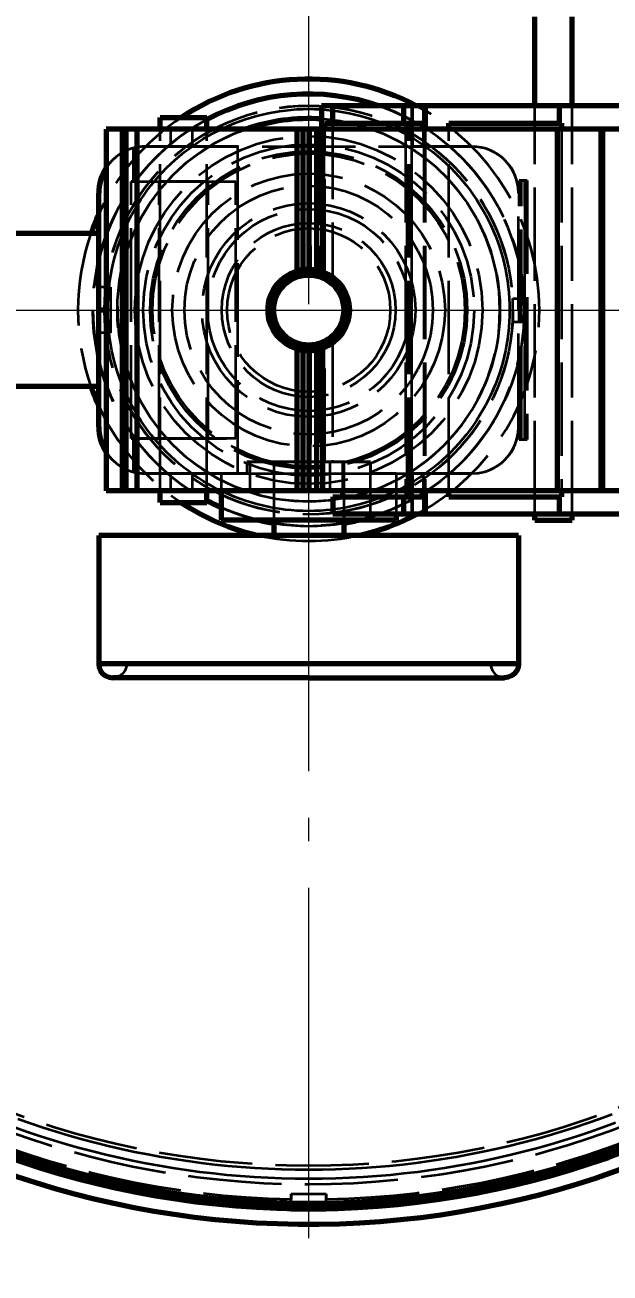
# Model space of a CAD drawing. Header units: millimetres. Extents: x 0 to 2382, y 0 to 420.
# Drawn here: x 147 to 172.1, y 53.1 to 106.5 of the extents above; entities that cross this region are included whole.
import ezdxf

# ---------------------------------------------------------------- set-up
doc = ezdxf.new("R2010")
doc.units = ezdxf.units.MM
doc.linetypes.add('IRAM-E-TRAZOS', pattern=[5, 4, -1])
doc.linetypes.add('IRAM-F-TRAZO-PUNTO', pattern=[20, 15, -2, 1, -2])
for name, color, linetype, lineweight in [('01-VISIBLE', 7, 'CONTINUOUS', 70), ('02-OCULTA', 4, 'IRAM-E-TRAZOS', 35), ('03-EJE', 1, 'IRAM-F-TRAZO-PUNTO', 18), ('04-COTA', 3, 'CONTINUOUS', 18)]:
    doc.layers.add(name, color=color, linetype=linetype, lineweight=lineweight)
doc.styles.add('ISO3098', font='isocpeur.ttf')
doc.dimstyles.new('FLAMA-IRAM', dxfattribs={"dimtxt": 3.5, "dimasz": 3.5, "dimexe": 2, "dimexo": 1.5, "dimgap": 1, "dimtad": 1, "dimdec": 1, "dimtxsty": 'ISO3098', "dimblk": 'IRAM_FLECHA', "dimblk1": 'IRAM_FLECHA', "dimblk2": 'IRAM_FLECHA', "dimcen": 2.5, "dimclrd": 256, "dimclre": 256, "dimclrt": 256, "dimazin": 3, "dimtfac": 1, "dimtmove": 0, "dimatfit": 3, "dimlwd": 18, "dimlwe": 18})

# ---------------------------------------------------------------- blocks, each defined once
blk = doc.blocks.new('IRAM_FLECHA')
blk.add_solid([(0, 0), (-1, 0.125), (-1, -0.125)])

msp = doc.modelspace()

# ---------------------------------------------------------------- linework, layer by layer
at = {"layer": '01-VISIBLE'}
for p, q in [((168.872, 103.073), (168.872, 106.876)), ((170.472, 103.073), (170.472, 106.876)), ((160.187, 103.073), (159.722, 103.073)), ((159.722, 103.073), (159.722, 102.073)), ((160.187, 103.073), (160.187, 102.323)), ((163.237, 103.073), (160.187, 103.073)), ((163.237, 103.073), (163.237, 102.323)), ((164.167, 103.073), (163.237, 103.073)), ((169.927, 103.073), (164.167, 103.073)), ((164.167, 103.073), (164.167, 102.073)), ((169.927, 102.323), (169.927, 103.073)), ((175.342, 103.073), (169.927, 103.073)), ((152.807, 102.073), (152.807, 102.573)), ((154.807, 102.073), (154.807, 102.573)), ((159.862, 102.073), (159.862, 102.323)), ((159.862, 102.323), (160.187, 102.323)), ((160.187, 102.323), (163.237, 102.323)), ((163.237, 102.323), (164.105, 102.323)), ((163.394, 102.073), (163.394, 102.323)), ((163.424, 102.073), (163.424, 102.323)), ((163.453, 102.073), (163.453, 102.323)), ((163.48, 102.073), (163.48, 102.323)), ((163.505, 102.073), (163.505, 102.323)), ((164.105, 102.323), (164.105, 102.073)), ((165.181, 102.073), (165.181, 102.323)), ((165.181, 102.323), (169.927, 102.323)), ((169.927, 102.323), (170.01, 102.323)), ((170.01, 102.323), (170.01, 102.073)), ((151.172, 102.073), (150.492, 102.073)), ((150.492, 102.073), (150.492, 86.573)), ((151.342, 102.073), (151.172, 102.073)), ((151.172, 102.073), (151.172, 86.573)), ((151.807, 102.073), (151.342, 102.073)), ((151.342, 102.073), (151.342, 86.573)), ((158.662, 102.073), (151.807, 102.073)), ((151.807, 102.073), (151.807, 86.573)), ((158.917, 102.073), (158.662, 102.073)), ((158.662, 102.073), (158.662, 95.997)), ((159.172, 102.073), (158.917, 102.073)), ((158.917, 102.073), (158.917, 96.054)), ((159.512, 102.073), (159.172, 102.073)), ((159.172, 102.073), (159.172, 96.073)), ((159.767, 102.073), (159.512, 102.073)), ((159.512, 102.073), (159.512, 96.039)), ((169.842, 102.073), (159.767, 102.073)), ((159.767, 102.073), (159.767, 95.968)), ((169.842, 86.573), (169.842, 102.073)), ((171.702, 102.073), (169.842, 102.073)), ((171.702, 86.573), (171.702, 102.073)), ((171.787, 102.073), (171.702, 102.073)), ((177.882, 102.073), (171.787, 102.073)), ((171.787, 86.573), (171.787, 102.073)), ((150.172, 94.322), (150.172, 99.323)), ((150.172, 97.598), (146.222, 97.598)), ((150.172, 89.323), (150.172, 94.322)), ((150.492, 94.322), (150.172, 94.322)), ((158.662, 92.648), (158.662, 86.573)), ((158.917, 92.591), (158.917, 86.573)), ((159.172, 92.573), (159.172, 86.573)), ((159.512, 92.606), (159.512, 86.573)), ((159.767, 92.677), (159.767, 86.573)), ((150.172, 91.047), (146.222, 91.047)), ((151.172, 86.573), (150.492, 86.573)), ((151.342, 86.573), (151.172, 86.573)), ((151.807, 86.573), (151.342, 86.573)), ((158.662, 86.573), (151.807, 86.573)), ((152.807, 86.073), (152.807, 86.573)), ((154.807, 86.073), (154.807, 86.573)), ((155.422, 86.573), (155.422, 85.323)), ((158.917, 86.573), (158.662, 86.573)), ((159.172, 86.573), (158.917, 86.573)), ((159.512, 86.573), (159.172, 86.573)), ((159.767, 86.573), (159.512, 86.573)), ((169.842, 86.573), (159.767, 86.573)), ((160.206, 86.323), (163.237, 86.323)), ((160.206, 86.323), (160.206, 85.573)), ((160.617, 86.573), (160.617, 86.323)), ((163.237, 86.323), (164.105, 86.323)), ((163.237, 86.323), (163.237, 85.573)), ((163.394, 86.323), (163.394, 86.573)), ((163.424, 86.323), (163.424, 86.573)), ((163.453, 86.323), (163.453, 86.573)), ((163.48, 86.323), (163.48, 86.573)), ((163.505, 86.323), (163.505, 86.573)), ((164.105, 86.573), (164.105, 86.323)), ((164.167, 86.573), (164.167, 85.573)), ((165.181, 86.323), (165.181, 86.573)), ((165.181, 86.323), (169.927, 86.323)), ((171.702, 86.573), (169.842, 86.573)), ((169.927, 85.573), (169.927, 86.323)), ((169.927, 86.323), (170.01, 86.323)), ((170.01, 86.573), (170.01, 86.323)), ((171.787, 86.573), (171.702, 86.573)), ((177.882, 86.573), (171.787, 86.573)), ((163.237, 85.573), (160.206, 85.573)), ((162.922, 85.573), (162.922, 85.323)), ((164.167, 85.573), (163.237, 85.573)), ((169.927, 85.573), (164.167, 85.573)), ((168.872, 85.323), (168.872, 85.573)), ((175.342, 85.573), (169.927, 85.573)), ((170.472, 85.323), (170.472, 85.573)), ((157.672, 85.323), (157.672, 84.672)), ((160.672, 85.323), (160.672, 84.672)), ((150.172, 84.672), (150.172, 79.172)), ((168.172, 84.672), (168.172, 79.172)), ((158.422, 55.833), (158.422, 55.84)), ((158.422, 55.833), (159.922, 55.833)), ((159.922, 55.833), (159.922, 55.84))]:
    msp.add_line(p, q, dxfattribs=at)
for points in [[(152.807, 102.573), (152.973, 102.573), (153.14, 102.573), (153.307, 102.573), (153.473, 102.573), (153.64, 102.573), (153.807, 102.573)], [(153.807, 102.573), (153.973, 102.573), (154.14, 102.573), (154.307, 102.573), (154.473, 102.573), (154.64, 102.573), (154.807, 102.573)], [(158.662, 92.648), (158.419, 92.747), (158.193, 92.88), (157.989, 93.042), (157.81, 93.233), (157.66, 93.447), (157.545, 93.682), (157.471, 93.933), (157.434, 94.192), (157.434, 94.453), (157.471, 94.712), (157.545, 94.963), (157.66, 95.198), (157.81, 95.412), (157.989, 95.603), (158.193, 95.765), (158.419, 95.898), (158.662, 95.997)], [(158.917, 96.054), (158.959, 96.06), (159.001, 96.064), (159.044, 96.068), (159.086, 96.07), (159.129, 96.072), (159.172, 96.073)], [(159.172, 96.073), (159.229, 96.072), (159.286, 96.069), (159.342, 96.064), (159.399, 96.058), (159.456, 96.049), (159.512, 96.039)], [(159.512, 96.039), (159.555, 96.03), (159.598, 96.02), (159.641, 96.009), (159.683, 95.996), (159.725, 95.983), (159.767, 95.968)], [(159.767, 95.968), (160.01, 95.857), (160.234, 95.711), (160.433, 95.533), (160.604, 95.328), (160.739, 95.097), (160.839, 94.849), (160.9, 94.589), (160.922, 94.322)], [(160.922, 94.322), (160.9, 94.056), (160.839, 93.796), (160.739, 93.548), (160.604, 93.317), (160.433, 93.112), (160.234, 92.934), (160.01, 92.788), (159.767, 92.677)], [(159.172, 92.573), (159.129, 92.573), (159.086, 92.575), (159.044, 92.577), (159.001, 92.581), (158.959, 92.585), (158.917, 92.591)], [(159.512, 92.606), (159.456, 92.596), (159.399, 92.587), (159.342, 92.581), (159.286, 92.576), (159.229, 92.573), (159.172, 92.573)], [(159.767, 92.677), (159.725, 92.662), (159.683, 92.649), (159.641, 92.636), (159.598, 92.625), (159.555, 92.615), (159.512, 92.606)], [(159.877, 92.721), (159.875, 92.72), (159.872, 92.719), (159.87, 92.718), (159.867, 92.717), (159.865, 92.716), (159.862, 92.715)], [(152.807, 86.073), (152.973, 86.073), (153.14, 86.073), (153.307, 86.073), (153.473, 86.073), (153.64, 86.073), (153.807, 86.073)], [(153.807, 86.073), (153.973, 86.073), (154.14, 86.073), (154.307, 86.073), (154.473, 86.073), (154.64, 86.073), (154.807, 86.073)], [(162.922, 85.323), (162.672, 85.323), (162.422, 85.323), (162.172, 85.323), (161.922, 85.323), (161.672, 85.323), (161.422, 85.323), (161.172, 85.323), (160.922, 85.323), (160.672, 85.323), (160.422, 85.323), (160.172, 85.323), (159.922, 85.323), (159.672, 85.323), (159.422, 85.323), (159.172, 85.323), (158.922, 85.323), (158.672, 85.323), (158.422, 85.323), (158.172, 85.323), (157.922, 85.323), (157.672, 85.323), (157.422, 85.323), (157.172, 85.323), (156.922, 85.323), (156.672, 85.323), (156.422, 85.323), (156.172, 85.323), (155.922, 85.323), (155.672, 85.323), (155.422, 85.323)], [(168.872, 85.323), (169.005, 85.323), (169.138, 85.323), (169.272, 85.323), (169.405, 85.323), (169.538, 85.323), (169.672, 85.323)], [(169.672, 85.323), (169.805, 85.323), (169.938, 85.323), (170.072, 85.323), (170.205, 85.323), (170.338, 85.323), (170.472, 85.323)], [(168.172, 84.672), (167.922, 84.672), (167.672, 84.672), (167.422, 84.672), (167.172, 84.672), (166.922, 84.672), (166.672, 84.672), (166.422, 84.672), (166.172, 84.672), (165.922, 84.672), (165.672, 84.672), (165.422, 84.672), (165.172, 84.672), (164.922, 84.672), (164.672, 84.672), (164.422, 84.672), (164.172, 84.672), (163.922, 84.672), (163.672, 84.672), (163.422, 84.672), (163.172, 84.672), (162.922, 84.672), (162.672, 84.672), (162.422, 84.672), (162.172, 84.672), (161.922, 84.672), (161.672, 84.672), (161.422, 84.672), (161.172, 84.672), (160.922, 84.672), (160.672, 84.672), (160.422, 84.672), (160.172, 84.672), (159.922, 84.672), (159.672, 84.672), (159.422, 84.672), (159.172, 84.672), (158.922, 84.672), (158.672, 84.672), (158.422, 84.672), (158.172, 84.672), (157.922, 84.672), (157.672, 84.672), (157.422, 84.672), (157.172, 84.672), (156.922, 84.672), (156.672, 84.672), (156.422, 84.672), (156.172, 84.672), (155.922, 84.672), (155.672, 84.672), (155.422, 84.672), (155.172, 84.672), (154.922, 84.672), (154.672, 84.672), (154.422, 84.672), (154.172, 84.672), (153.922, 84.672), (153.672, 84.672), (153.422, 84.672), (153.172, 84.672), (152.922, 84.672), (152.672, 84.672), (152.422, 84.672), (152.172, 84.672), (151.922, 84.672), (151.672, 84.672), (151.422, 84.672), (151.172, 84.672), (150.922, 84.672), (150.672, 84.672), (150.422, 84.672), (150.172, 84.672)], [(159.172, 79.172), (158.922, 79.172), (158.672, 79.172), (158.422, 79.172), (158.172, 79.172), (157.922, 79.172), (157.672, 79.172), (157.422, 79.172), (157.172, 79.172), (156.922, 79.172), (156.672, 79.172), (156.422, 79.172), (156.172, 79.172), (155.922, 79.172), (155.672, 79.172), (155.422, 79.172), (155.172, 79.172), (154.922, 79.172), (154.672, 79.172), (154.422, 79.172), (154.172, 79.172), (153.922, 79.172), (153.672, 79.172), (153.422, 79.172), (153.172, 79.172), (152.922, 79.172), (152.672, 79.172), (152.422, 79.172), (152.172, 79.172), (151.922, 79.172), (151.672, 79.172), (151.422, 79.172), (151.172, 79.172), (150.922, 79.172), (150.672, 79.172), (150.422, 79.172), (150.172, 79.172)], [(150.172, 79.172), (150.192, 79.017), (150.252, 78.872), (150.347, 78.748), (150.472, 78.653), (150.616, 78.593), (150.772, 78.573)], [(168.172, 79.172), (167.922, 79.172), (167.672, 79.172), (167.422, 79.172), (167.172, 79.172), (166.922, 79.172), (166.672, 79.172), (166.422, 79.172), (166.172, 79.172), (165.922, 79.172), (165.672, 79.172), (165.422, 79.172), (165.172, 79.172), (164.922, 79.172), (164.672, 79.172), (164.422, 79.172), (164.172, 79.172), (163.922, 79.172), (163.672, 79.172), (163.422, 79.172), (163.172, 79.172), (162.922, 79.172), (162.672, 79.172), (162.422, 79.172), (162.172, 79.172), (161.922, 79.172), (161.672, 79.172), (161.422, 79.172), (161.172, 79.172), (160.922, 79.172), (160.672, 79.172), (160.422, 79.172), (160.172, 79.172), (159.922, 79.172), (159.672, 79.172), (159.422, 79.172), (159.172, 79.172)], [(168.172, 79.172), (168.151, 79.017), (168.091, 78.872), (167.996, 78.748), (167.872, 78.653), (167.727, 78.593), (167.572, 78.573)], [(159.172, 78.573), (158.917, 78.573), (158.663, 78.573), (158.408, 78.573), (158.153, 78.573), (157.899, 78.573), (157.644, 78.573), (157.39, 78.573), (157.135, 78.573), (156.881, 78.573), (156.626, 78.573), (156.372, 78.573), (156.117, 78.573), (155.863, 78.573), (155.608, 78.573), (155.353, 78.573), (155.099, 78.573), (154.844, 78.573), (154.59, 78.573), (154.335, 78.573), (154.081, 78.573), (153.826, 78.573), (153.572, 78.573), (153.317, 78.573), (153.063, 78.573), (152.808, 78.573), (152.553, 78.573), (152.299, 78.573), (152.044, 78.573), (151.79, 78.573), (151.535, 78.573), (151.281, 78.573), (151.026, 78.573), (150.772, 78.573)], [(150.772, 78.573), (150.772, 78.573), (150.772, 78.573), (150.772, 78.573), (150.772, 78.573), (150.772, 78.573), (150.772, 78.573)], [(159.172, 78.573), (159.426, 78.573), (159.681, 78.573), (159.935, 78.573), (160.19, 78.573), (160.444, 78.573), (160.699, 78.573), (160.953, 78.573), (161.208, 78.573), (161.463, 78.573), (161.717, 78.573), (161.972, 78.573), (162.226, 78.573), (162.481, 78.573), (162.735, 78.573), (162.99, 78.573), (163.244, 78.573), (163.499, 78.573), (163.753, 78.573), (164.008, 78.573), (164.263, 78.573), (164.517, 78.573), (164.772, 78.573), (165.026, 78.573), (165.281, 78.573), (165.535, 78.573), (165.79, 78.573), (166.044, 78.573), (166.299, 78.573), (166.553, 78.573), (166.808, 78.573), (167.063, 78.573), (167.317, 78.573), (167.572, 78.573)]]:
    msp.add_lwpolyline(points, dxfattribs=at)
for radius in [1.6, 1.5]:
    msp.add_circle((159.172, 94.322), radius, dxfattribs=at)
for centre, radius, start, end in [((159.172, 94.322), 39.15, 12.9147, 173.6206), ((159.172, 94.322), 38.49, 13.14, 173.5108), ((159.172, 94.322), 38.25, 13.224, 173.4699), ((159.172, 94.322), 9.89, 62.2186, 123.4699), ((159.172, 94.322), 9.25, 71.0754, 118.1572), ((159.172, 94.322), 8.2, 86.1541, 109.0697), ((152.172, 99.323), 2, 147.1401, 180), ((159.172, 94.322), 9.89, 155.5067, 160.6619), ((159.172, 94.322), 1.75, 98.3786, 106.9435), ((159.172, 94.322), 1.75, -106.9435, -98.3786), ((159.172, 94.322), 9.89, -160.6619, -155.5067), ((159.172, 94.322), 39.15, -173.6206, -12.9147), ((159.172, 94.322), 38.49, -173.5108, -13.14), ((159.172, 94.322), 38.25, -173.4699, -13.224), ((152.172, 89.323), 2, 180, -147.1401), ((159.172, 94.322), 9.89, -123.4699, -102.6482), ((159.172, 94.322), 9.25, -118.1572, -113.9165), ((159.172, 94.322), 9.89, -77.3518, -62.2186), ((159.172, 94.322), 9.25, -103.3512, -99.3324), ((159.172, 94.322), 9.25, -80.6676, -76.6488)]:
    msp.add_arc(centre, radius, start, end, dxfattribs=at)
at = {"layer": '02-OCULTA'}
for p, q in [((159.722, 103.073), (160.187, 103.073)), ((160.187, 103.073), (163.577, 103.073)), ((160.187, 103.073), (160.187, 95.748)), ((163.577, 103.073), (163.577, 85.573)), ((163.577, 103.073), (163.617, 103.073)), ((163.617, 103.073), (163.617, 101.323)), ((163.617, 103.073), (164.082, 103.073)), ((164.082, 103.073), (164.082, 101.323)), ((164.082, 103.073), (179.152, 103.073)), ((168.872, 85.573), (168.872, 103.073)), ((168.872, 85.573), (168.872, 103.073)), ((170.472, 85.573), (170.472, 103.073)), ((170.472, 85.573), (170.472, 103.073)), ((163.394, 102.323), (159.862, 102.323)), ((163.424, 102.323), (163.394, 102.323)), ((163.453, 102.323), (163.424, 102.323)), ((163.48, 102.323), (163.453, 102.323)), ((163.505, 102.323), (163.48, 102.323)), ((164.105, 102.323), (163.505, 102.323)), ((170.01, 102.323), (165.181, 102.323)), ((150.492, 102.073), (151.342, 102.073)), ((151.342, 102.073), (151.807, 102.073)), ((151.342, 102.073), (151.342, 86.573)), ((151.342, 102.073), (151.342, 86.573)), ((151.807, 102.073), (153.247, 102.073)), ((151.807, 102.073), (151.807, 101.289)), ((152.807, 86.573), (152.807, 102.073)), ((152.807, 86.573), (152.807, 102.073)), ((153.247, 102.073), (154.177, 102.073)), ((153.247, 102.073), (153.247, 101.323)), ((154.177, 102.073), (158.917, 102.073)), ((154.177, 102.073), (154.177, 101.323)), ((154.807, 86.573), (154.807, 102.073)), ((154.807, 86.573), (154.807, 102.073)), ((158.917, 102.073), (159.257, 102.073)), ((158.917, 102.073), (158.917, 96.054)), ((159.257, 102.073), (159.597, 102.073)), ((159.257, 102.073), (159.257, 96.07)), ((159.597, 102.073), (163.322, 102.073)), ((159.597, 102.073), (159.597, 96.02)), ((159.722, 102.073), (159.722, 95.984)), ((159.862, 95.93), (159.862, 102.073)), ((163.322, 102.073), (173.057, 102.073)), ((163.322, 102.073), (163.322, 86.573)), ((163.394, 86.573), (163.394, 102.073)), ((163.424, 86.573), (163.424, 102.073)), ((163.453, 86.573), (163.453, 102.073)), ((163.48, 86.573), (163.48, 102.073)), ((163.505, 86.573), (163.505, 102.073)), ((164.105, 102.073), (164.105, 86.573)), ((164.167, 102.073), (164.167, 86.573)), ((165.181, 86.573), (165.181, 102.073)), ((170.01, 102.073), (170.01, 86.573)), ((151.653, 101.254), (151.653, 99.823)), ((152.172, 101.323), (166.172, 101.323)), ((152.172, 101.323), (166.172, 101.323)), ((153.247, 101.323), (152.172, 101.323)), ((152.172, 101.323), (156.137, 101.323)), ((154.177, 101.323), (153.247, 101.323)), ((156.137, 101.323), (154.177, 101.323)), ((156.137, 87.323), (156.137, 101.323)), ((163.578, 101.323), (166.172, 101.323)), ((163.617, 101.323), (163.578, 101.323)), ((163.578, 101.323), (163.578, 87.323)), ((164.082, 101.323), (163.617, 101.323)), ((166.172, 101.323), (164.082, 101.323)), ((151.557, 88.823), (151.557, 99.823)), ((151.557, 99.823), (156.057, 99.823)), ((151.557, 88.823), (151.557, 99.823)), ((151.653, 99.823), (151.557, 99.823)), ((151.557, 88.823), (151.557, 99.823)), ((151.653, 99.823), (156.057, 99.823)), ((152.757, 88.823), (152.757, 99.823)), ((154.857, 88.823), (154.857, 99.823)), ((156.057, 88.823), (156.057, 99.823)), ((156.057, 88.823), (156.057, 99.823)), ((168.187, 88.773), (168.187, 99.873)), ((168.187, 99.873), (168.287, 99.873)), ((168.437, 99.873), (168.187, 99.873)), ((168.287, 88.773), (168.287, 99.873)), ((168.287, 99.873), (168.537, 99.873)), ((168.437, 88.773), (168.437, 99.873)), ((168.437, 99.873), (168.437, 88.773)), ((168.537, 99.873), (168.437, 99.873)), ((168.537, 99.873), (168.537, 88.773)), ((168.537, 99.873), (168.537, 88.773)), ((150.172, 95.302), (150.172, 99.323)), ((168.172, 89.323), (168.172, 99.323)), ((168.172, 89.323), (168.172, 99.323)), ((168.172, 89.323), (168.172, 99.323)), ((150.672, 95.302), (150.172, 95.302)), ((150.672, 95.302), (150.672, 93.343)), ((167.922, 94.823), (168.408, 94.823)), ((167.922, 94.823), (168.408, 94.823)), ((167.922, 93.823), (167.922, 94.823)), ((167.922, 93.823), (167.922, 94.823)), ((150.672, 94.322), (150.492, 94.322)), ((167.922, 93.823), (168.408, 93.823)), ((167.922, 93.823), (168.408, 93.823)), ((150.172, 89.323), (150.172, 93.343)), ((150.672, 93.343), (150.172, 93.343)), ((158.917, 92.591), (158.917, 87.823)), ((159.257, 92.575), (159.257, 87.823)), ((159.597, 92.625), (159.597, 87.823)), ((159.722, 92.661), (159.722, 87.823)), ((159.862, 87.823), (159.862, 92.715)), ((160.187, 92.897), (160.187, 87.823)), ((151.557, 88.823), (156.057, 88.823)), ((151.653, 88.823), (151.557, 88.823)), ((151.653, 88.823), (151.653, 87.391)), ((151.653, 88.823), (156.057, 88.823)), ((168.187, 88.773), (168.287, 88.773)), ((168.437, 88.773), (168.187, 88.773)), ((168.287, 88.773), (168.537, 88.773)), ((168.537, 88.773), (168.437, 88.773)), ((156.518, 87.823), (156.518, 87.323)), ((156.518, 87.823), (161.825, 87.823)), ((156.654, 87.823), (158.917, 87.823)), ((156.654, 87.823), (156.654, 86.573)), ((157.672, 87.823), (157.672, 85.323)), ((157.672, 87.823), (157.672, 85.323)), ((158.917, 87.823), (159.257, 87.823)), ((159.172, 87.823), (159.172, 87.323)), ((159.257, 87.823), (159.597, 87.823)), ((159.597, 87.823), (160.085, 87.823)), ((159.722, 87.823), (160.187, 87.823)), ((159.862, 87.823), (159.722, 87.823)), ((160.617, 87.823), (159.862, 87.823)), ((160.085, 87.823), (160.085, 86.573)), ((160.187, 87.823), (161.81, 87.823)), ((160.617, 87.823), (160.617, 86.573)), ((160.672, 87.823), (160.672, 85.323)), ((160.672, 87.823), (160.672, 85.323)), ((161.81, 87.823), (161.81, 85.573)), ((161.825, 87.823), (161.825, 87.323)), ((151.807, 87.356), (151.807, 86.573)), ((152.172, 87.323), (156.518, 87.323)), ((152.172, 87.323), (159.172, 87.323)), ((153.247, 87.323), (152.172, 87.323)), ((152.172, 87.323), (156.137, 87.323)), ((153.247, 87.323), (153.247, 86.573)), ((154.177, 87.323), (153.247, 87.323)), ((156.137, 87.323), (154.177, 87.323)), ((154.177, 87.323), (154.177, 86.573)), ((155.422, 87.323), (155.422, 86.573)), ((159.172, 87.323), (166.172, 87.323)), ((161.825, 87.323), (166.172, 87.323)), ((162.922, 87.323), (162.922, 85.573)), ((163.578, 87.323), (166.172, 87.323)), ((163.617, 87.323), (163.578, 87.323)), ((164.082, 87.323), (163.617, 87.323)), ((163.617, 87.323), (163.617, 85.573)), ((164.082, 87.323), (164.082, 85.573)), ((166.172, 87.323), (164.082, 87.323)), ((150.492, 86.573), (151.342, 86.573)), ((151.342, 86.573), (151.807, 86.573)), ((151.807, 86.573), (153.247, 86.573)), ((153.247, 86.573), (154.177, 86.573)), ((154.177, 86.573), (156.654, 86.573)), ((160.085, 86.573), (163.322, 86.573)), ((163.394, 86.323), (160.617, 86.323)), ((163.322, 86.573), (173.057, 86.573)), ((163.424, 86.323), (163.394, 86.323)), ((163.453, 86.323), (163.424, 86.323)), ((163.48, 86.323), (163.453, 86.323)), ((163.505, 86.323), (163.48, 86.323)), ((164.105, 86.323), (163.505, 86.323)), ((170.01, 86.323), (165.181, 86.323)), ((161.81, 85.573), (163.577, 85.573)), ((163.577, 85.573), (163.617, 85.573)), ((163.617, 85.573), (164.082, 85.573)), ((164.082, 85.573), (179.152, 85.573)), ((147.844, 57.788), (147.8, 57.645)), ((147.844, 57.788), (147.8, 57.645)), ((170.499, 57.788), (170.544, 57.645)), ((170.499, 57.788), (170.544, 57.645)), ((158.422, 55.84), (158.422, 56.472)), ((158.422, 55.833), (158.422, 56.472)), ((158.422, 56.472), (159.922, 56.472)), ((158.422, 56.472), (159.922, 56.472)), ((159.922, 55.84), (159.922, 56.472)), ((159.922, 55.833), (159.922, 56.472)), ((158.422, 55.833), (159.922, 55.833))]:
    msp.add_line(p, q, dxfattribs=at)
for points in [[(167.782, 94.322), (167.778, 94.072), (167.767, 93.822), (167.749, 93.572), (167.723, 93.323), (167.691, 93.075), (167.651, 92.827), (167.604, 92.581), (167.55, 92.337), (167.488, 92.094), (167.42, 91.853), (167.345, 91.614), (167.262, 91.378), (167.173, 91.144), (167.078, 90.912), (166.975, 90.684), (166.866, 90.458), (166.75, 90.236), (166.628, 90.017), (166.5, 89.802), (166.365, 89.591), (166.225, 89.384), (166.078, 89.181), (165.925, 88.982), (165.767, 88.788), (165.604, 88.599), (165.434, 88.414), (165.26, 88.234), (165.08, 88.06), (164.896, 87.891), (164.706, 87.727), (164.512, 87.569), (164.313, 87.416), (164.11, 87.27), (163.903, 87.129), (163.692, 86.994), (163.477, 86.866), (163.258, 86.744), (163.036, 86.628), (162.81, 86.519), (162.582, 86.417), (162.351, 86.321), (162.116, 86.232), (161.88, 86.15), (161.641, 86.074), (161.4, 86.006), (161.157, 85.945), (160.913, 85.89), (160.667, 85.843), (160.42, 85.803), (160.171, 85.771), (159.922, 85.745), (159.672, 85.727), (159.422, 85.716), (159.172, 85.713), (158.921, 85.716), (158.671, 85.727), (158.421, 85.745), (158.172, 85.771), (157.924, 85.803), (157.677, 85.843), (157.431, 85.89), (157.186, 85.945), (156.943, 86.006), (156.702, 86.074), (156.463, 86.149), (156.227, 86.232), (155.993, 86.321), (155.761, 86.417), (155.533, 86.519), (155.308, 86.628), (155.085, 86.744), (154.867, 86.866), (154.652, 86.994), (154.44, 87.129), (154.233, 87.27), (154.03, 87.416), (153.831, 87.569), (153.637, 87.727), (153.448, 87.891), (153.263, 88.06), (153.083, 88.234), (152.909, 88.414), (152.74, 88.599), (152.576, 88.788), (152.418, 88.982), (152.265, 89.181), (152.119, 89.384), (151.978, 89.591), (151.844, 89.802), (151.715, 90.017), (151.593, 90.236), (151.477, 90.458), (151.368, 90.684), (151.266, 90.912), (151.17, 91.144), (151.081, 91.378), (150.999, 91.614), (150.923, 91.853), (150.855, 92.094), (150.794, 92.337), (150.74, 92.581), (150.692, 92.827), (150.653, 93.075), (150.62, 93.323), (150.594, 93.572), (150.576, 93.822), (150.565, 94.072), (150.562, 94.322), (150.565, 94.573), (150.576, 94.823), (150.594, 95.073), (150.62, 95.322), (150.653, 95.57), (150.692, 95.818), (150.74, 96.064), (150.794, 96.308), (150.855, 96.551), (150.923, 96.792), (150.999, 97.031), (151.081, 97.267), (151.17, 97.501), (151.266, 97.733), (151.368, 97.961), (151.477, 98.187), (151.593, 98.409), (151.715, 98.627), (151.844, 98.843), (151.978, 99.054), (152.119, 99.261), (152.265, 99.464), (152.418, 99.663), (152.576, 99.857), (152.74, 100.046), (152.909, 100.231), (153.083, 100.411), (153.263, 100.585), (153.448, 100.754), (153.637, 100.918), (153.831, 101.076), (154.03, 101.229), (154.233, 101.375), (154.44, 101.516), (154.652, 101.651), (154.867, 101.779), (155.085, 101.901), (155.308, 102.017), (155.533, 102.126), (155.761, 102.228), (155.993, 102.324), (156.227, 102.413), (156.463, 102.495), (156.702, 102.571), (156.943, 102.639), (157.186, 102.7), (157.431, 102.755), (157.677, 102.802), (157.924, 102.842), (158.172, 102.874), (158.421, 102.9), (158.671, 102.918), (158.921, 102.929), (159.172, 102.932), (159.422, 102.929), (159.672, 102.918), (159.922, 102.9), (160.171, 102.874), (160.42, 102.842), (160.667, 102.802), (160.913, 102.755), (161.157, 102.7), (161.4, 102.639), (161.641, 102.571), (161.88, 102.495), (162.116, 102.413), (162.351, 102.324), (162.582, 102.228), (162.81, 102.126), (163.036, 102.017), (163.258, 101.901), (163.477, 101.779), (163.692, 101.651), (163.903, 101.516), (164.11, 101.375), (164.313, 101.229), (164.512, 101.076), (164.706, 100.918), (164.896, 100.754), (165.08, 100.585), (165.26, 100.411), (165.434, 100.231), (165.604, 100.046), (165.767, 99.857), (165.925, 99.663), (166.078, 99.464), (166.225, 99.261), (166.365, 99.054), (166.5, 98.843), (166.628, 98.627), (166.75, 98.409), (166.866, 98.187), (166.975, 97.961), (167.078, 97.733), (167.173, 97.501), (167.262, 97.267), (167.345, 97.031), (167.42, 96.792), (167.488, 96.551), (167.55, 96.308), (167.604, 96.064), (167.651, 95.818), (167.691, 95.57), (167.723, 95.322), (167.749, 95.073), (167.767, 94.823), (167.778, 94.573), (167.782, 94.322)], [(170.472, 103.073), (170.205, 103.073), (169.938, 103.073), (169.672, 103.073), (169.405, 103.073), (169.138, 103.073), (168.872, 103.073)], [(168.872, 103.073), (169.005, 103.073), (169.138, 103.073), (169.272, 103.073), (169.405, 103.073), (169.538, 103.073), (169.672, 103.073)], [(169.672, 103.073), (169.805, 103.073), (169.938, 103.073), (170.072, 103.073), (170.205, 103.073), (170.338, 103.073), (170.472, 103.073)], [(154.807, 102.573), (154.557, 102.573), (154.307, 102.573), (154.057, 102.573), (153.807, 102.573), (153.557, 102.573), (153.307, 102.573), (153.057, 102.573), (152.807, 102.573)], [(154.807, 102.073), (154.557, 102.073), (154.307, 102.073), (154.057, 102.073), (153.807, 102.073), (153.557, 102.073), (153.307, 102.073), (153.057, 102.073), (152.807, 102.073)], [(152.807, 102.073), (152.973, 102.073), (153.14, 102.073), (153.307, 102.073), (153.473, 102.073), (153.64, 102.073), (153.807, 102.073)], [(153.807, 102.073), (153.973, 102.073), (154.14, 102.073), (154.307, 102.073), (154.473, 102.073), (154.64, 102.073), (154.807, 102.073)], [(151.807, 101.289), (151.781, 101.284), (151.755, 101.279), (151.73, 101.273), (151.704, 101.267), (151.679, 101.261), (151.653, 101.254)], [(152.172, 101.323), (152.111, 101.322), (152.049, 101.319), (151.988, 101.314), (151.928, 101.308), (151.867, 101.299), (151.807, 101.289)], [(168.172, 99.323), (168.153, 99.583), (168.101, 99.839), (168.017, 100.087), (167.901, 100.321), (167.757, 100.539), (167.586, 100.737), (167.388, 100.908), (167.17, 101.052), (166.936, 101.167), (166.689, 101.252), (166.432, 101.304), (166.172, 101.323)], [(151.557, 99.823), (151.807, 99.823), (152.057, 99.823), (152.307, 99.823), (152.557, 99.823), (152.807, 99.823), (153.057, 99.823), (153.307, 99.823), (153.557, 99.823), (153.807, 99.823), (154.057, 99.823), (154.307, 99.823), (154.557, 99.823), (154.807, 99.823), (155.057, 99.823), (155.307, 99.823), (155.557, 99.823), (155.807, 99.823), (156.057, 99.823)], [(154.857, 99.823), (154.594, 99.823), (154.332, 99.823), (154.069, 99.823), (153.807, 99.823), (153.544, 99.823), (153.282, 99.823), (153.019, 99.823), (152.757, 99.823)], [(152.757, 99.823), (152.932, 99.823), (153.107, 99.823), (153.282, 99.823), (153.457, 99.823), (153.632, 99.823), (153.807, 99.823)], [(153.807, 99.823), (153.982, 99.823), (154.157, 99.823), (154.332, 99.823), (154.507, 99.823), (154.682, 99.823), (154.857, 99.823)], [(150.172, 94.322), (150.172, 94.574), (150.172, 94.826), (150.172, 95.078), (150.172, 95.33), (150.172, 95.582), (150.172, 95.834), (150.172, 96.086), (150.172, 96.338), (150.172, 96.59), (150.172, 96.842), (150.172, 97.094), (150.172, 97.346), (150.172, 97.598)], [(150.172, 97.598), (150.172, 97.342), (150.172, 97.087), (150.172, 96.832), (150.172, 96.577), (150.172, 96.322), (150.172, 96.067), (150.172, 95.812), (150.172, 95.557), (150.172, 95.302)], [(158.917, 96.054), (158.663, 95.99), (158.42, 95.893), (158.193, 95.766), (157.985, 95.606), (157.811, 95.411), (157.665, 95.195), (157.548, 94.962), (157.469, 94.712), (157.435, 94.453), (157.435, 94.192), (157.469, 93.933), (157.548, 93.683), (157.665, 93.45), (157.811, 93.234), (157.985, 93.039), (158.193, 92.879), (158.42, 92.752), (158.663, 92.655), (158.917, 92.591)], [(159.257, 96.07), (159.2, 96.072), (159.143, 96.072), (159.086, 96.07), (159.03, 96.067), (158.973, 96.061), (158.917, 96.054)], [(159.597, 96.02), (159.541, 96.033), (159.485, 96.044), (159.428, 96.054), (159.371, 96.061), (159.314, 96.067), (159.257, 96.07)], [(160.922, 94.322), (160.901, 94.579), (160.846, 94.83), (160.752, 95.07), (160.626, 95.294), (160.467, 95.497), (160.281, 95.674), (160.071, 95.823), (159.84, 95.938), (159.597, 96.02)], [(159.722, 95.984), (159.745, 95.976), (159.769, 95.967), (159.793, 95.959), (159.816, 95.95), (159.839, 95.94), (159.862, 95.93)], [(160.187, 95.748), (160.114, 95.797), (160.04, 95.842), (159.963, 95.883), (159.884, 95.921), (159.804, 95.954), (159.722, 95.984)], [(159.862, 95.93), (160.088, 95.812), (160.294, 95.663), (160.477, 95.486), (160.633, 95.285), (160.756, 95.063), (160.846, 94.825), (160.902, 94.576), (160.922, 94.322)], [(150.672, 95.302), (150.672, 95.139), (150.672, 94.976), (150.672, 94.812), (150.672, 94.649), (150.672, 94.486), (150.672, 94.322)], [(150.172, 91.047), (150.172, 91.299), (150.172, 91.551), (150.172, 91.803), (150.172, 92.055), (150.172, 92.307), (150.172, 92.559), (150.172, 92.811), (150.172, 93.063), (150.172, 93.315), (150.172, 93.567), (150.172, 93.819), (150.172, 94.071), (150.172, 94.322)], [(150.672, 94.322), (150.672, 94.159), (150.672, 93.996), (150.672, 93.833), (150.672, 93.669), (150.672, 93.506), (150.672, 93.343)], [(159.597, 92.625), (159.84, 92.707), (160.071, 92.822), (160.281, 92.971), (160.467, 93.148), (160.626, 93.351), (160.752, 93.575), (160.846, 93.815), (160.901, 94.066), (160.922, 94.322)], [(160.922, 94.322), (160.902, 94.071), (160.848, 93.824), (160.759, 93.588), (160.637, 93.366), (160.484, 93.166), (160.303, 92.99), (160.1, 92.84), (159.877, 92.721)], [(150.172, 93.343), (150.172, 93.088), (150.172, 92.833), (150.172, 92.578), (150.172, 92.323), (150.172, 92.068), (150.172, 91.813), (150.172, 91.558), (150.172, 91.303), (150.172, 91.047)], [(158.917, 92.591), (158.973, 92.584), (159.03, 92.578), (159.086, 92.575), (159.143, 92.573), (159.2, 92.573), (159.257, 92.575)], [(159.257, 92.575), (159.314, 92.578), (159.371, 92.584), (159.428, 92.591), (159.485, 92.601), (159.541, 92.612), (159.597, 92.625)], [(159.722, 92.661), (159.804, 92.691), (159.884, 92.724), (159.963, 92.762), (160.04, 92.803), (160.114, 92.848), (160.187, 92.897)], [(159.862, 92.715), (159.839, 92.705), (159.816, 92.695), (159.793, 92.686), (159.769, 92.678), (159.745, 92.669), (159.722, 92.661)], [(166.172, 87.323), (166.432, 87.341), (166.689, 87.393), (166.936, 87.478), (167.17, 87.593), (167.388, 87.737), (167.586, 87.908), (167.757, 88.106), (167.901, 88.324), (168.017, 88.558), (168.101, 88.806), (168.153, 89.062), (168.172, 89.323)], [(156.057, 88.823), (155.807, 88.823), (155.557, 88.823), (155.307, 88.823), (155.057, 88.823), (154.807, 88.823), (154.557, 88.823), (154.307, 88.823), (154.057, 88.823), (153.807, 88.823), (153.557, 88.823), (153.307, 88.823), (153.057, 88.823), (152.807, 88.823), (152.557, 88.823), (152.307, 88.823), (152.057, 88.823), (151.807, 88.823), (151.557, 88.823)], [(154.857, 88.823), (154.594, 88.823), (154.332, 88.823), (154.069, 88.823), (153.807, 88.823), (153.544, 88.823), (153.282, 88.823), (153.019, 88.823), (152.757, 88.823)], [(152.757, 88.823), (152.932, 88.823), (153.107, 88.823), (153.282, 88.823), (153.457, 88.823), (153.632, 88.823), (153.807, 88.823)], [(153.807, 88.823), (153.982, 88.823), (154.157, 88.823), (154.332, 88.823), (154.507, 88.823), (154.682, 88.823), (154.857, 88.823)], [(161.825, 87.823), (161.572, 87.823), (161.32, 87.823), (161.067, 87.823), (160.814, 87.823), (160.561, 87.823), (160.309, 87.823), (160.056, 87.823), (159.803, 87.823), (159.551, 87.823), (159.298, 87.823), (159.045, 87.823), (158.793, 87.823), (158.54, 87.823), (158.287, 87.823), (158.035, 87.823), (157.782, 87.823), (157.529, 87.823), (157.276, 87.823), (157.024, 87.823), (156.771, 87.823), (156.518, 87.823)], [(160.085, 87.823), (159.821, 87.823), (159.557, 87.823), (159.294, 87.823), (159.03, 87.823), (158.766, 87.823), (158.502, 87.823), (158.238, 87.823), (157.974, 87.823), (157.71, 87.823), (157.446, 87.823), (157.182, 87.823), (156.918, 87.823), (156.654, 87.823)], [(160.672, 87.823), (160.422, 87.823), (160.172, 87.823), (159.922, 87.823), (159.672, 87.823), (159.422, 87.823), (159.172, 87.823), (158.922, 87.823), (158.672, 87.823), (158.422, 87.823), (158.172, 87.823), (157.922, 87.823), (157.672, 87.823)], [(157.672, 87.823), (157.922, 87.823), (158.172, 87.823), (158.422, 87.823), (158.672, 87.823), (158.922, 87.823), (159.172, 87.823)], [(159.172, 87.823), (159.422, 87.823), (159.672, 87.823), (159.922, 87.823), (160.172, 87.823), (160.422, 87.823), (160.672, 87.823)], [(161.81, 87.823), (161.611, 87.823), (161.412, 87.823), (161.213, 87.823), (161.014, 87.823), (160.815, 87.823), (160.617, 87.823)], [(151.653, 87.391), (151.679, 87.384), (151.704, 87.378), (151.73, 87.372), (151.755, 87.366), (151.781, 87.361), (151.807, 87.356)], [(151.807, 87.356), (151.867, 87.346), (151.928, 87.337), (151.988, 87.331), (152.049, 87.326), (152.111, 87.323), (152.172, 87.323)], [(156.518, 87.323), (156.336, 87.323), (156.153, 87.323), (155.97, 87.323), (155.787, 87.323), (155.604, 87.323), (155.422, 87.323)], [(155.422, 87.323), (155.69, 87.323), (155.957, 87.323), (156.225, 87.323), (156.493, 87.323), (156.761, 87.323), (157.029, 87.323), (157.297, 87.323), (157.565, 87.323), (157.832, 87.323), (158.1, 87.323), (158.368, 87.323), (158.636, 87.323), (158.904, 87.323), (159.172, 87.323)], [(159.172, 87.323), (159.422, 87.323), (159.672, 87.323), (159.922, 87.323), (160.172, 87.323), (160.422, 87.323), (160.672, 87.323), (160.922, 87.323), (161.172, 87.323), (161.422, 87.323), (161.672, 87.323), (161.922, 87.323), (162.172, 87.323), (162.422, 87.323), (162.672, 87.323), (162.922, 87.323)], [(162.922, 87.323), (162.739, 87.323), (162.556, 87.323), (162.373, 87.323), (162.191, 87.323), (162.008, 87.323), (161.825, 87.323)], [(154.807, 86.573), (154.557, 86.573), (154.307, 86.573), (154.057, 86.573), (153.807, 86.573), (153.557, 86.573), (153.307, 86.573), (153.057, 86.573), (152.807, 86.573)], [(152.807, 86.573), (152.973, 86.573), (153.14, 86.573), (153.307, 86.573), (153.473, 86.573), (153.64, 86.573), (153.807, 86.573)], [(154.807, 86.073), (154.557, 86.073), (154.307, 86.073), (154.057, 86.073), (153.807, 86.073), (153.557, 86.073), (153.307, 86.073), (153.057, 86.073), (152.807, 86.073)], [(153.807, 86.573), (153.973, 86.573), (154.14, 86.573), (154.307, 86.573), (154.473, 86.573), (154.64, 86.573), (154.807, 86.573)], [(160.085, 86.573), (159.821, 86.573), (159.557, 86.573), (159.294, 86.573), (159.03, 86.573), (158.766, 86.573), (158.502, 86.573), (158.238, 86.573), (157.974, 86.573), (157.71, 86.573), (157.446, 86.573), (157.182, 86.573), (156.918, 86.573), (156.654, 86.573)], [(160.617, 86.323), (160.548, 86.323), (160.48, 86.323), (160.412, 86.323), (160.343, 86.323), (160.275, 86.323), (160.206, 86.323)], [(161.81, 85.573), (161.543, 85.573), (161.275, 85.573), (161.008, 85.573), (160.741, 85.573), (160.474, 85.573), (160.206, 85.573)], [(170.472, 85.573), (170.205, 85.573), (169.938, 85.573), (169.672, 85.573), (169.405, 85.573), (169.138, 85.573), (168.872, 85.573)], [(168.872, 85.573), (169.005, 85.573), (169.138, 85.573), (169.272, 85.573), (169.405, 85.573), (169.538, 85.573), (169.672, 85.573)], [(169.672, 85.573), (169.805, 85.573), (169.938, 85.573), (170.072, 85.573), (170.205, 85.573), (170.338, 85.573), (170.472, 85.573)], [(155.422, 85.323), (155.69, 85.323), (155.957, 85.323), (156.225, 85.323), (156.493, 85.323), (156.761, 85.323), (157.029, 85.323), (157.297, 85.323), (157.565, 85.323), (157.832, 85.323), (158.1, 85.323), (158.368, 85.323), (158.636, 85.323), (158.904, 85.323), (159.172, 85.323)], [(160.672, 85.323), (160.422, 85.323), (160.172, 85.323), (159.922, 85.323), (159.672, 85.323), (159.422, 85.323), (159.172, 85.323), (158.922, 85.323), (158.672, 85.323), (158.422, 85.323), (158.172, 85.323), (157.922, 85.323), (157.672, 85.323)], [(157.672, 85.323), (157.922, 85.323), (158.172, 85.323), (158.422, 85.323), (158.672, 85.323), (158.922, 85.323), (159.172, 85.323)], [(159.172, 85.323), (159.422, 85.323), (159.672, 85.323), (159.922, 85.323), (160.172, 85.323), (160.422, 85.323), (160.672, 85.323), (160.922, 85.323), (161.172, 85.323), (161.422, 85.323), (161.672, 85.323), (161.922, 85.323), (162.172, 85.323), (162.422, 85.323), (162.672, 85.323), (162.922, 85.323)], [(159.172, 85.323), (159.422, 85.323), (159.672, 85.323), (159.922, 85.323), (160.172, 85.323), (160.422, 85.323), (160.672, 85.323)], [(170.472, 85.323), (170.205, 85.323), (169.938, 85.323), (169.672, 85.323), (169.405, 85.323), (169.138, 85.323), (168.872, 85.323)], [(150.172, 84.672), (150.429, 84.672), (150.686, 84.672), (150.943, 84.672), (151.2, 84.672), (151.457, 84.672), (151.715, 84.672), (151.972, 84.672), (152.229, 84.672), (152.486, 84.672), (152.743, 84.672), (153, 84.672), (153.257, 84.672), (153.515, 84.672), (153.772, 84.672), (154.029, 84.672), (154.286, 84.672), (154.543, 84.672), (154.8, 84.672), (155.057, 84.672), (155.315, 84.672), (155.572, 84.672), (155.829, 84.672), (156.086, 84.672), (156.343, 84.672), (156.6, 84.672), (156.857, 84.672), (157.115, 84.672), (157.372, 84.672), (157.629, 84.672), (157.886, 84.672), (158.143, 84.672), (158.4, 84.672), (158.657, 84.672), (158.915, 84.672), (159.172, 84.672)], [(160.672, 84.672), (160.422, 84.672), (160.172, 84.672), (159.922, 84.672), (159.672, 84.672), (159.422, 84.672), (159.172, 84.672), (158.922, 84.672), (158.672, 84.672), (158.422, 84.672), (158.172, 84.672), (157.922, 84.672), (157.672, 84.672)], [(157.672, 84.672), (157.922, 84.672), (158.172, 84.672), (158.422, 84.672), (158.672, 84.672), (158.922, 84.672), (159.172, 84.672)], [(159.172, 84.672), (159.422, 84.672), (159.672, 84.672), (159.922, 84.672), (160.172, 84.672), (160.422, 84.672), (160.672, 84.672), (160.922, 84.672), (161.172, 84.672), (161.422, 84.672), (161.672, 84.672), (161.922, 84.672), (162.172, 84.672), (162.422, 84.672), (162.672, 84.672), (162.922, 84.672), (163.172, 84.672), (163.422, 84.672), (163.672, 84.672), (163.922, 84.672), (164.172, 84.672), (164.422, 84.672), (164.672, 84.672), (164.922, 84.672), (165.172, 84.672), (165.422, 84.672), (165.672, 84.672), (165.922, 84.672), (166.172, 84.672), (166.422, 84.672), (166.672, 84.672), (166.922, 84.672), (167.172, 84.672), (167.422, 84.672), (167.672, 84.672), (167.922, 84.672), (168.172, 84.672)], [(159.172, 84.672), (159.422, 84.672), (159.672, 84.672), (159.922, 84.672), (160.172, 84.672), (160.422, 84.672), (160.672, 84.672)], [(150.172, 79.172), (150.429, 79.172), (150.686, 79.172), (150.943, 79.172), (151.2, 79.172), (151.457, 79.172), (151.715, 79.172), (151.972, 79.172), (152.229, 79.172), (152.486, 79.172), (152.743, 79.172), (153, 79.172), (153.257, 79.172), (153.515, 79.172), (153.772, 79.172), (154.029, 79.172), (154.286, 79.172), (154.543, 79.172), (154.8, 79.172), (155.057, 79.172), (155.315, 79.172), (155.572, 79.172), (155.829, 79.172), (156.086, 79.172), (156.343, 79.172), (156.6, 79.172), (156.857, 79.172), (157.115, 79.172), (157.372, 79.172), (157.629, 79.172), (157.886, 79.172), (158.143, 79.172), (158.4, 79.172), (158.657, 79.172), (158.915, 79.172), (159.172, 79.172)], [(151.372, 79.172), (151.351, 79.017), (151.291, 78.872), (151.196, 78.748), (151.072, 78.653), (150.927, 78.593), (150.772, 78.573)], [(166.972, 79.172), (166.72, 79.172), (166.468, 79.172), (166.217, 79.172), (165.965, 79.172), (165.714, 79.172), (165.462, 79.172), (165.21, 79.172), (164.959, 79.172), (164.707, 79.172), (164.456, 79.172), (164.204, 79.172), (163.952, 79.172), (163.701, 79.172), (163.449, 79.172), (163.197, 79.172), (162.946, 79.172), (162.694, 79.172), (162.443, 79.172), (162.191, 79.172), (161.939, 79.172), (161.688, 79.172), (161.436, 79.172), (161.185, 79.172), (160.933, 79.172), (160.681, 79.172), (160.43, 79.172), (160.178, 79.172), (159.927, 79.172), (159.675, 79.172), (159.423, 79.172), (159.172, 79.172), (158.92, 79.172), (158.668, 79.172), (158.417, 79.172), (158.165, 79.172), (157.914, 79.172), (157.662, 79.172), (157.41, 79.172), (157.159, 79.172), (156.907, 79.172), (156.656, 79.172), (156.404, 79.172), (156.152, 79.172), (155.901, 79.172), (155.649, 79.172), (155.397, 79.172), (155.146, 79.172), (154.894, 79.172), (154.643, 79.172), (154.391, 79.172), (154.139, 79.172), (153.888, 79.172), (153.636, 79.172), (153.385, 79.172), (153.133, 79.172), (152.881, 79.172), (152.63, 79.172), (152.378, 79.172), (152.127, 79.172), (151.875, 79.172), (151.623, 79.172), (151.372, 79.172)], [(151.372, 79.172), (151.623, 79.172), (151.875, 79.172), (152.127, 79.172), (152.378, 79.172), (152.63, 79.172), (152.881, 79.172), (153.133, 79.172), (153.385, 79.172), (153.636, 79.172), (153.888, 79.172), (154.139, 79.172), (154.391, 79.172), (154.643, 79.172), (154.894, 79.172), (155.146, 79.172), (155.397, 79.172), (155.649, 79.172), (155.901, 79.172), (156.152, 79.172), (156.404, 79.172), (156.656, 79.172), (156.907, 79.172), (157.159, 79.172), (157.41, 79.172), (157.662, 79.172), (157.914, 79.172), (158.165, 79.172), (158.417, 79.172), (158.668, 79.172), (158.92, 79.172), (159.172, 79.172)], [(159.172, 79.172), (159.422, 79.172), (159.672, 79.172), (159.922, 79.172), (160.172, 79.172), (160.422, 79.172), (160.672, 79.172), (160.922, 79.172), (161.172, 79.172), (161.422, 79.172), (161.672, 79.172), (161.922, 79.172), (162.172, 79.172), (162.422, 79.172), (162.672, 79.172), (162.922, 79.172), (163.172, 79.172), (163.422, 79.172), (163.672, 79.172), (163.922, 79.172), (164.172, 79.172), (164.422, 79.172), (164.672, 79.172), (164.922, 79.172), (165.172, 79.172), (165.422, 79.172), (165.672, 79.172), (165.922, 79.172), (166.172, 79.172), (166.422, 79.172), (166.672, 79.172), (166.922, 79.172), (167.172, 79.172), (167.422, 79.172), (167.672, 79.172), (167.922, 79.172), (168.172, 79.172)], [(159.172, 79.172), (159.423, 79.172), (159.675, 79.172), (159.927, 79.172), (160.178, 79.172), (160.43, 79.172), (160.681, 79.172), (160.933, 79.172), (161.185, 79.172), (161.436, 79.172), (161.688, 79.172), (161.939, 79.172), (162.191, 79.172), (162.443, 79.172), (162.694, 79.172), (162.946, 79.172), (163.197, 79.172), (163.449, 79.172), (163.701, 79.172), (163.952, 79.172), (164.204, 79.172), (164.456, 79.172), (164.707, 79.172), (164.959, 79.172), (165.21, 79.172), (165.462, 79.172), (165.714, 79.172), (165.965, 79.172), (166.217, 79.172), (166.468, 79.172), (166.72, 79.172), (166.972, 79.172)], [(166.972, 79.172), (166.992, 79.017), (167.052, 78.872), (167.147, 78.748), (167.272, 78.653), (167.416, 78.593), (167.572, 78.573)], [(150.772, 78.573), (151.023, 78.573), (151.273, 78.573), (151.524, 78.573), (151.775, 78.573), (152.025, 78.573), (152.276, 78.573), (152.527, 78.573), (152.778, 78.573), (153.028, 78.573), (153.279, 78.573), (153.53, 78.573), (153.781, 78.573), (154.031, 78.573), (154.282, 78.573), (154.533, 78.573), (154.784, 78.573), (155.034, 78.573), (155.285, 78.573), (155.536, 78.573), (155.787, 78.573), (156.037, 78.573), (156.288, 78.573), (156.539, 78.573), (156.79, 78.573), (157.04, 78.573), (157.291, 78.573), (157.542, 78.573), (157.793, 78.573), (158.043, 78.573), (158.294, 78.573), (158.545, 78.573), (158.796, 78.573), (159.046, 78.573), (159.297, 78.573), (159.548, 78.573), (159.799, 78.573), (160.049, 78.573), (160.3, 78.573), (160.551, 78.573), (160.802, 78.573), (161.052, 78.573), (161.303, 78.573), (161.554, 78.573), (161.805, 78.573), (162.055, 78.573), (162.306, 78.573), (162.557, 78.573), (162.808, 78.573), (163.058, 78.573), (163.309, 78.573), (163.56, 78.573), (163.81, 78.573), (164.061, 78.573), (164.312, 78.573), (164.563, 78.573), (164.813, 78.573), (165.064, 78.573), (165.315, 78.573), (165.566, 78.573), (165.816, 78.573), (166.067, 78.573), (166.318, 78.573), (166.569, 78.573), (166.819, 78.573), (167.07, 78.573), (167.321, 78.573), (167.572, 78.573)], [(146.703, 59.688), (147.248, 59.497), (147.797, 59.314), (148.348, 59.139), (148.902, 58.974), (149.458, 58.817), (150.017, 58.668), (150.578, 58.529), (151.142, 58.398), (151.707, 58.277), (152.274, 58.164), (152.843, 58.06), (153.413, 57.965), (153.985, 57.879), (154.558, 57.802), (155.132, 57.734), (155.707, 57.675), (156.284, 57.626), (156.86, 57.585), (157.438, 57.553), (158.015, 57.53), (158.593, 57.517), (159.172, 57.512), (159.75, 57.517), (160.328, 57.531), (160.906, 57.553), (161.483, 57.585), (162.06, 57.626), (162.636, 57.676), (163.211, 57.735), (163.785, 57.803), (164.358, 57.88), (164.93, 57.966), (165.5, 58.061), (166.069, 58.165), (166.636, 58.278), (167.201, 58.4), (167.765, 58.53), (168.326, 58.67), (168.885, 58.818), (169.441, 58.975), (169.995, 59.14), (170.546, 59.315), (171.095, 59.498), (171.641, 59.689), (172.183, 59.889)], [(172.325, 59.515), (171.776, 59.312), (171.225, 59.119), (170.67, 58.934), (170.113, 58.758), (169.553, 58.59), (168.99, 58.432), (168.425, 58.282), (167.858, 58.141), (167.289, 58.009), (166.717, 57.886), (166.144, 57.772), (165.569, 57.667), (164.993, 57.571), (164.415, 57.484), (163.835, 57.406), (163.255, 57.338), (162.673, 57.278), (162.091, 57.228), (161.508, 57.186), (160.924, 57.154), (160.34, 57.131), (159.756, 57.118), (159.172, 57.113), (158.587, 57.118), (158.003, 57.131), (157.419, 57.154), (156.835, 57.186), (156.252, 57.228), (155.67, 57.278), (155.088, 57.338), (154.508, 57.406), (153.929, 57.484), (153.351, 57.571), (152.774, 57.667), (152.199, 57.772), (151.626, 57.886), (151.054, 58.009), (150.485, 58.141), (149.918, 58.282), (149.353, 58.432), (148.79, 58.59), (148.23, 58.758), (147.673, 58.934), (147.119, 59.119), (146.567, 59.312)], [(158.422, 56.472), (158.672, 56.472), (158.922, 56.472), (159.172, 56.472), (159.422, 56.472), (159.672, 56.472), (159.922, 56.472)], [(158.422, 56.472), (158.672, 56.472), (158.922, 56.472), (159.172, 56.472), (159.422, 56.472), (159.672, 56.472), (159.922, 56.472)], [(158.422, 56.472), (158.422, 56.434), (158.422, 56.395), (158.422, 56.356), (158.422, 56.317), (158.422, 56.279), (158.422, 56.24)], [(158.422, 56.24), (158.422, 56.279), (158.422, 56.317), (158.422, 56.356), (158.422, 56.395), (158.422, 56.434), (158.422, 56.472)], [(159.922, 56.472), (159.922, 56.434), (159.922, 56.395), (159.922, 56.356), (159.922, 56.317), (159.922, 56.279), (159.922, 56.24)], [(159.922, 56.24), (159.922, 56.279), (159.922, 56.317), (159.922, 56.356), (159.922, 56.395), (159.922, 56.434), (159.922, 56.472)]]:
    msp.add_lwpolyline(points, dxfattribs=at)
for radius in [38.4, 38.4, 38.25, 38.25, 38.25, 37.45, 37.45, 37.45, 37.45, 37.45, 37.45, 37.45, 37.45, 36.65, 36.65, 36.65, 36.65, 9.25, 8.755, 8.755, 8.75, 8.75, 8.2, 7.45, 7.45, 7.094, 7.094, 6.8, 6.8, 6.7, 6.7, 5.844, 5.844, 5.844, 5.844, 5.325, 5.325, 4.575, 4.575, 4.325, 4.325, 3.725, 3.725, 3.5, 3.5, 1.6, 1.5]:
    msp.add_circle((159.172, 94.322), radius, dxfattribs=at)
for centre, radius, start, end in [((159.172, 94.322), 39.15, 0, 175.6052), ((159.172, 94.322), 38.09, 0, -91.1282), ((159.172, 94.322), 38.4, 162, 18), ((159.172, 94.322), 38.4, 162, 18), ((159.172, 94.322), 38.25, 162, 18), ((159.172, 94.322), 38.25, 162, 18), ((159.172, 94.322), 9.25, 0, 71.0754), ((159.172, 94.322), 9.89, 0, 62.2186), ((159.172, 94.322), 9.25, 118.1572, -118.1572), ((159.172, 94.322), 9.89, 123.4699, 155.5067), ((159.172, 94.322), 8.2, 0, 86.1541), ((159.172, 94.322), 8.2, 109.0697, 0), ((152.172, 99.323), 2, 90, 180), ((152.172, 99.323), 2, 90, 147.1401), ((152.172, 99.323), 2, 90, 105.0211), ((166.172, 99.323), 2, 0, 90), ((166.172, 99.323), 2, 0, 90), ((159.172, 94.322), 9.89, 160.6619, -160.6619), ((159.172, 94.322), 1.75, -54.5495, 54.5495), ((159.172, 94.322), 9.25, 0, 3.0986), ((159.172, 94.322), 9.25, 0, 3.0986), ((159.172, 94.322), 39.15, -175.6052, 0), ((159.172, 94.322), 38.09, -88.8718, 0), ((159.172, 94.322), 9.25, -76.6488, 0), ((159.172, 94.322), 9.89, -62.2186, 0), ((159.172, 94.322), 9.25, -3.0986, 0), ((159.172, 94.322), 9.25, -3.0986, 0), ((159.172, 94.322), 9.89, -155.5067, -123.4699), ((152.172, 89.323), 2, 180, -90), ((166.172, 89.323), 2, -90, 0), ((166.172, 89.323), 2, -90, 0), ((152.172, 89.323), 2, -147.1401, -90), ((152.172, 89.323), 2, -105.0211, -90), ((159.172, 94.322), 9.25, -113.9165, -103.3512), ((159.172, 94.322), 9.25, -99.3324, -80.6676), ((159.172, 94.322), 9.89, -102.6482, -77.3518), ((159.172, 94.322), 38.25, -107.2262, -72.7738), ((159.172, 94.322), 38.25, -107.2262, -72.7738), ((159.172, 94.322), 38.4, -107.2262, -72.7738), ((159.172, 94.322), 38.4, -107.2262, -72.7738)]:
    msp.add_arc(centre, radius, start, end, dxfattribs=at)
at = {"layer": '03-EJE'}
for p, q in [((159.172, 54.573), (159.172, 134.072)), ((106.922, 94.322), (211.422, 94.322)), ((119.422, 94.322), (198.922, 94.322))]:
    msp.add_line(p, q, dxfattribs=at)

# ---------------------------------------------------------------- dimensions: what is measured, and where the dimension line sits
at = {"layer": '04-COTA'}
msp.add_linear_dim(base=(120.922, 45.174), p1=(120.922, 94.322), p2=(197.422, 94.322), dimstyle='FLAMA-IRAM', override={"dimlfac": 2, "dimpost": '%%c<>'}, dxfattribs=at).render()

doc.saveas('drawing.dxf')
